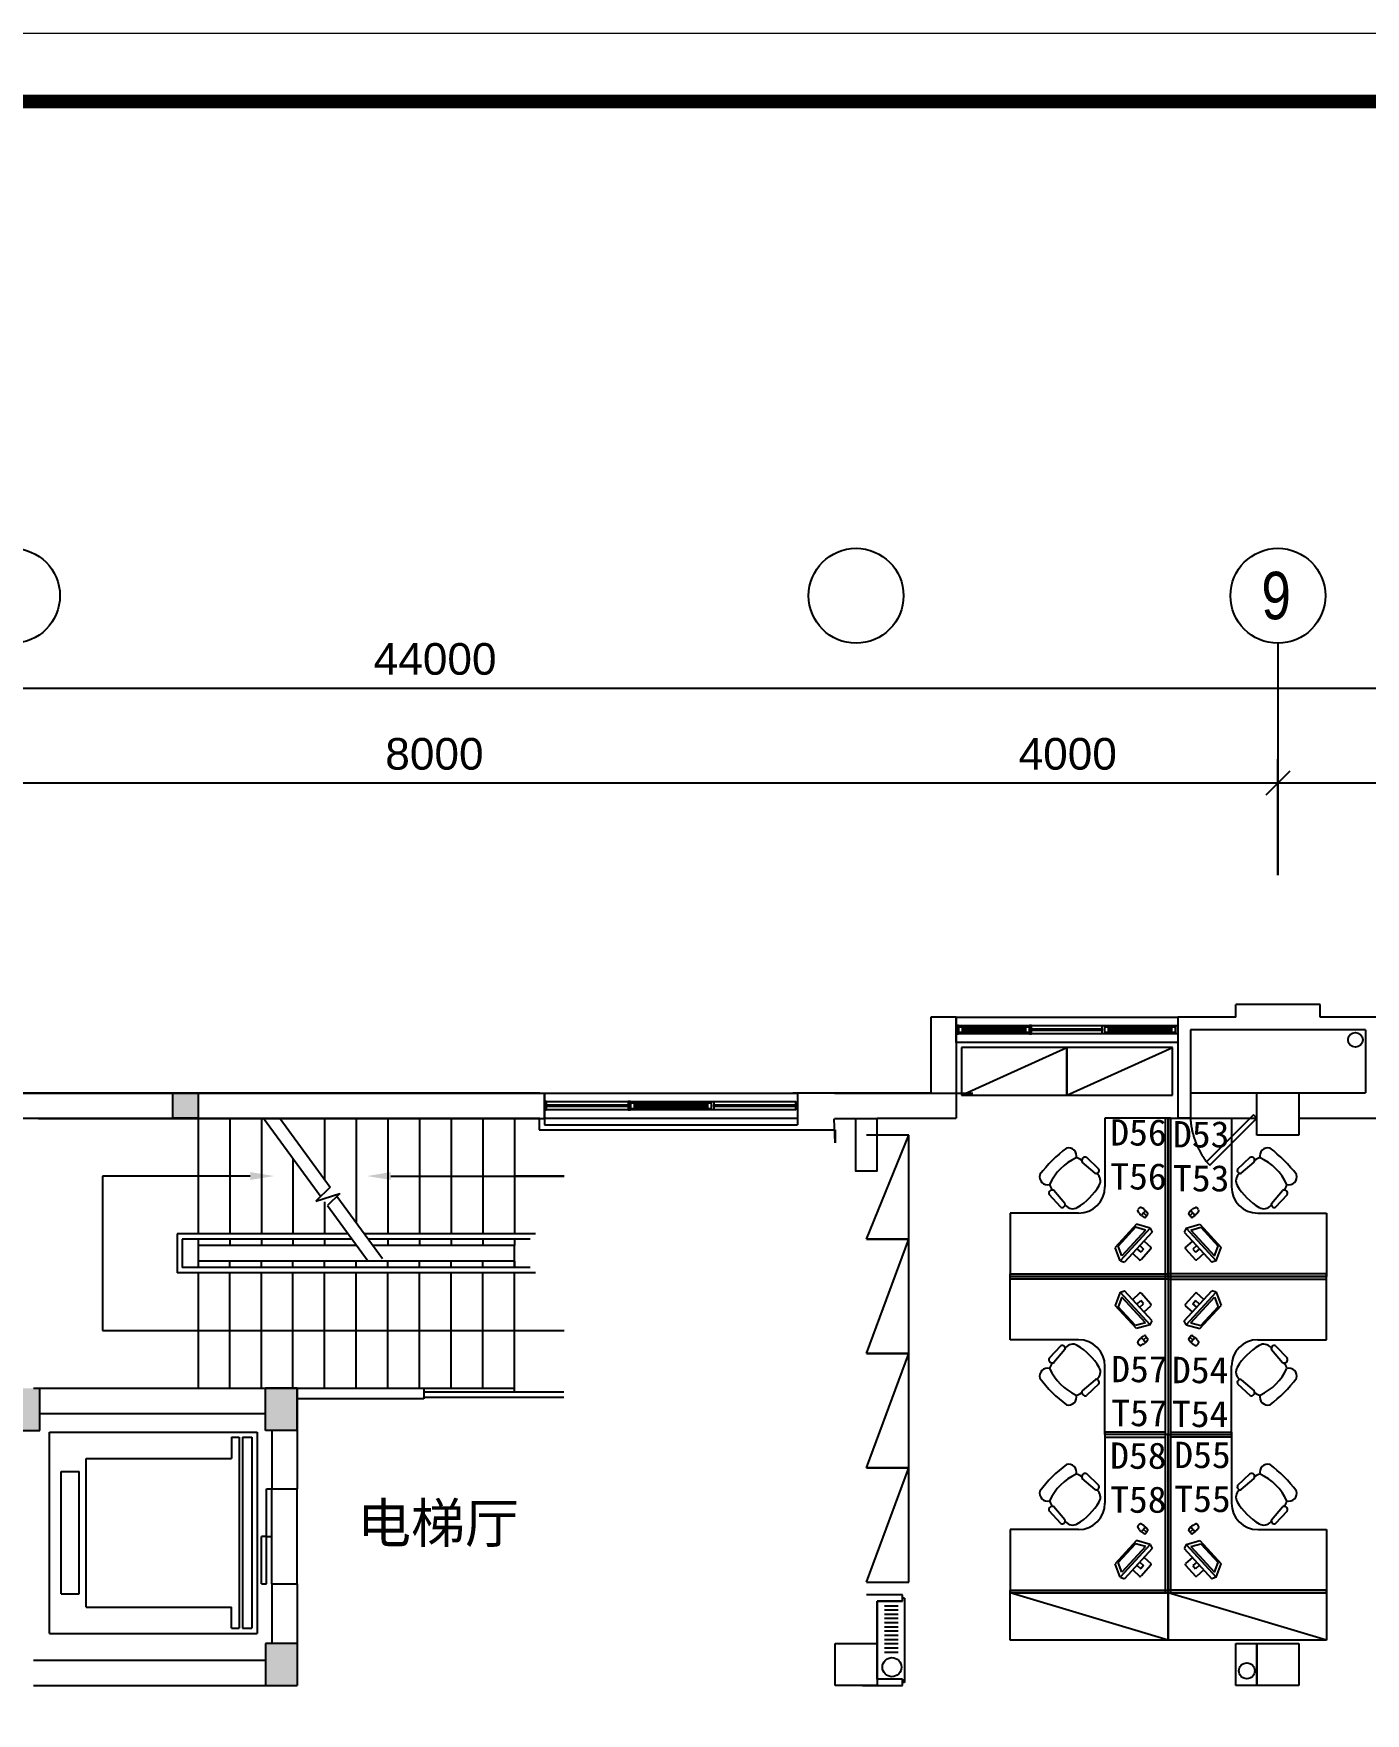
# Model space of a CAD drawing. Header units: millimetres. Extents: x 526420 to 928802, y 401925 to 509768.
# Drawn here: x 693311 to 705941, y 426661 to 442590 of the extents above; entities that cross this region are included whole.
import ezdxf
from ezdxf.enums import TextEntityAlignment as Align

# ---------------------------------------------------------------- set-up
doc = ezdxf.new("R2010")
doc.units = ezdxf.units.MM
doc.header["$LTSCALE"] = 3000
doc.header["$MEASUREMENT"] = 0
doc.linetypes.add('CENTER', pattern=[2, 1.25, -0.25, 0.25, -0.25])
doc.linetypes.add('DASHED2', pattern=[0.375, 0.25, -0.125])
doc.layers.get('0').update_dxf_attribs({"linetype": 'CONTINUOUS'})
for name, color, linetype in [('A', 7, 'CONTINUOUS'), ('D-WALL', 7, 'CONTINUOUS'), ('D-WINDOW', 7, 'CONTINUOUS'), ('P-DOOR', 7, 'CONTINUOUS'), ('P-FURNI-I', 7, 'CONTINUOUS'), ('P-STAIR', 7, 'CONTINUOUS'), ('P-TEXT', 7, 'CONTINUOUS'), ('窗台线', 7, 'CONTINUOUS')]:
    doc.layers.add(name, color=color, linetype=linetype)
doc.styles.add('Arial', font='ARIAL.TTF')
doc.styles.get("Standard").update_dxf_attribs({"font": 'romans.shx', "width": 0.65, "bigfont": 'hzfs1.shx'})

msp = doc.modelspace()

# ---------------------------------------------------------------- linework, layer by layer
at = {"color": 0, "linetype": 'CENTER'}
msp.add_line((705111, 436809), (705111, 434609), dxfattribs=at)
at = {"color": 0, "ltscale": 0.7}
for p, q in [((674961, 436384), (719261, 436384)), ((705111, 434609), (705111, 435709)), ((705111, 434609), (705111, 435709)), ((692961, 435484), (701261, 435484)), ((700961, 435484), (705261, 435484)), ((704961, 435484), (709261, 435484)), ((694631, 432544), (694871, 432544)), ((694631, 432304), (694871, 432304)), ((693071, 429344), (693371, 429344))]:
    msp.add_line(p, q, dxfattribs=at)
at = {"color": 0, "linetype": 'ByBlock'}
for p, q in [((704999, 435371), (705224, 435596)), ((705224, 435596), (704999, 435371))]:
    msp.add_line(p, q, dxfattribs=at)
at = {"color": 0, "ltscale": 2}
for p, q in [((701551, 427724), (701311, 427724)), ((701311, 426984), (701311, 427724)), ((701551, 427724), (701551, 427754)), ((701571, 427754), (701551, 427754)), ((701571, 427754), (701571, 426954)), ((701511, 427679), (701381, 427679)), ((701511, 427679), (701381, 427679)), ((701511, 427639), (701381, 427639)), ((701511, 427639), (701381, 427639)), ((701511, 427599), (701381, 427599)), ((701511, 427599), (701381, 427599)), ((701511, 427559), (701381, 427559)), ((701511, 427559), (701381, 427559)), ((701511, 427519), (701381, 427519)), ((701511, 427519), (701381, 427519)), ((701511, 427479), (701381, 427479)), ((701511, 427479), (701381, 427479)), ((701511, 427439), (701381, 427439)), ((701511, 427439), (701381, 427439)), ((701511, 427399), (701381, 427399)), ((701511, 427399), (701381, 427399)), ((701511, 427399), (701381, 427399)), ((701511, 427359), (701381, 427359)), ((701511, 427359), (701381, 427359)), ((701511, 427319), (701381, 427319)), ((701511, 427319), (701381, 427319)), ((701511, 427319), (701381, 427319)), ((701511, 427279), (701381, 427279)), ((701511, 427279), (701381, 427279)), ((701511, 427239), (701381, 427239)), ((701551, 426984), (701311, 426984)), ((701551, 426984), (701551, 426954)), ((701571, 426954), (701551, 426954))]:
    msp.add_line(p, q, dxfattribs=at)
at = {"color": 0, "ltscale": 5}
for centre in [(693111, 437259), (701111, 437259), (705111, 437259)]:
    msp.add_circle(centre, 450, dxfattribs=at)
at = {"color": 0, "ltscale": 0.7}
msp.add_circle((705846, 433048), 70, dxfattribs=at)
msp.add_circle((705846, 433048), 70, dxfattribs=at)
at = {"color": 0, "ltscale": 2}
msp.add_circle((701451, 427099), 90.6, dxfattribs=at)
at = {"color": 0, "ltscale": 0.7}
for points in [[(693071, 429744), (693371, 429744), (693071, 429344), (693371, 429344)], [(695511, 429744), (695811, 429744), (695511, 429344), (695811, 429344)], [(695511, 426924), (695811, 426924), (695511, 427324), (695811, 427324)]]:
    msp.add_solid(points, dxfattribs=at)
at = {"layer": 'A', "linetype": 'ByBlock', "lineweight": 0}
for points in [[(725003, 442590), (669580, 442590), (669580, 403020), (725003, 403020)], [(670224, 403665), (724358, 403665), (724358, 441945), (670224, 441945)]]:
    msp.add_lwpolyline(points, close=True, dxfattribs=at)
at = {"layer": 'A', "linetype": 'ByBlock', "lineweight": 0, "const_width": 129}
msp.add_lwpolyline([(670224, 403665), (724358, 403665), (724358, 441945), (670224, 441945)], close=True, dxfattribs=at)
at = {"layer": 'D-WALL', "color": 0, "ltscale": 0.7}
for p, q in [((705511, 433384), (704711, 433384)), ((704711, 433264), (704711, 433384)), ((705511, 433264), (705511, 433384)), ((701821, 433264), (701821, 432544)), ((702061, 433264), (701821, 433264)), ((702061, 433264), (702061, 432304)), ((704711, 433264), (704161, 433264)), ((704401, 433264), (704161, 433264)), ((704161, 433264), (704161, 432304)), ((704281, 433144), (704281, 432304)), ((705941, 433144), (704281, 433144)), ((706061, 433264), (705511, 433264)), ((706061, 433264), (705821, 433264)), ((705941, 433144), (705941, 432544)), ((692401, 432544), (698111, 432544)), ((694631, 432544), (694871, 432544)), ((698156, 432543), (698156, 432303)), ((700511, 432544), (701821, 432544)), ((705311, 432544), (705941, 432544)), ((693311, 432304), (698111, 432304)), ((694631, 432304), (694871, 432304)), ((700907, 432301), (701307, 432301)), ((701311, 432304), (702061, 432304)), ((704281, 432304), (704161, 432304)), ((705311, 432304), (706061, 432304)), ((701551, 427784), (701211, 427784)), ((701311, 427324), (701311, 427724)), ((701311, 427724), (701311, 426924)), ((701311, 426984), (701311, 427724)), ((701311, 427724), (701551, 427724)), ((701551, 427724), (701551, 427784)), ((704711, 426924), (704711, 427324)), ((704711, 427324), (704911, 427324)), ((704911, 427324), (704911, 426924)), ((701171, 426924), (701551, 426924)), ((701551, 426984), (701311, 426984)), ((701551, 426924), (701551, 426984)), ((704911, 426924), (704711, 426924))]:
    msp.add_line(p, q, dxfattribs=at)
at = {"layer": 'D-WALL', "color": 0, "ltscale": 2}
for p, q in [((692401, 432544), (698111, 432544)), ((698156, 432543), (698156, 432303)), ((693002, 432304), (698111, 432304)), ((693311, 429744), (695811, 429744)), ((693371, 429344), (693371, 429744)), ((695811, 429744), (695511, 429744)), ((695511, 429344), (695511, 429744)), ((695811, 429744), (695811, 428789)), ((695811, 429344), (695811, 429744)), ((695811, 429744), (697011, 429744)), ((695811, 429644), (695811, 429744)), ((697011, 429644), (695811, 429644)), ((697011, 429744), (697011, 429644)), ((693371, 429504), (695511, 429504)), ((695811, 429344), (695511, 429344)), ((695571, 429344), (695571, 428789)), ((695571, 428789), (695811, 428789)), ((695571, 427889), (695811, 427889)), ((695571, 427889), (695571, 427324)), ((695811, 427889), (695811, 427004)), ((695811, 427324), (695511, 427324)), ((695511, 427324), (695511, 426924)), ((695811, 427324), (695811, 426924)), ((693311, 427164), (695511, 427164)), ((693311, 426924), (695811, 426924))]:
    msp.add_line(p, q, dxfattribs=at)
at = {"layer": 'D-WALL', "color": 7, "ltscale": 0.7}
for p, q in [((692446, 432543), (698156, 432543)), ((700907, 432541), (702217, 432541)), ((693356, 432303), (698156, 432303))]:
    msp.add_line(p, q, dxfattribs=at)
at = {"layer": 'D-WALL', "color": 0, "ltscale": 100}
for p, q in [((694631, 432544), (694871, 432544)), ((694631, 432304), (694631, 432544)), ((694871, 432544), (694871, 432304)), ((704911, 432544), (705311, 432544)), ((704911, 432144), (704911, 432544)), ((705311, 432544), (705311, 432144)), ((694871, 432304), (694631, 432304)), ((705311, 432144), (704911, 432144)), ((700911, 427324), (701311, 427324)), ((700911, 426924), (700911, 427324)), ((700911, 427324), (701311, 427324)), ((700911, 426924), (700911, 427324)), ((701311, 427324), (701311, 426924)), ((701311, 427324), (701311, 426924)), ((704911, 427324), (705311, 427324)), ((704911, 426924), (704911, 427324)), ((705311, 427324), (705311, 426924)), ((701311, 426924), (700911, 426924)), ((701311, 426924), (700911, 426924)), ((705311, 426924), (704911, 426924))]:
    msp.add_line(p, q, dxfattribs=at)
at = {"layer": 'D-WALL', "color": 7, "ltscale": 0.7}
msp.add_lwpolyline([(701107, 432301), (701307, 432301), (701307, 431801), (701107, 431801)], close=True, dxfattribs=at)
at = {"layer": 'D-WALL', "color": 0, "ltscale": 0.7}
msp.add_circle((704816, 427064), 75, dxfattribs=at)
msp.add_solid([(694631, 432544), (694871, 432544), (694631, 432304), (694871, 432304)], dxfattribs=at)
at = {"layer": 'D-WINDOW', "color": 0, "ltscale": 0.7}
for p, q in [((702061, 433264), (704161, 433264)), ((702081, 433184), (702061, 433184)), ((702061, 433184), (702061, 433104)), ((702081, 433184), (704141, 433184)), ((702081, 433104), (702081, 433184)), ((702081, 433104), (702081, 433184)), ((702121, 433169), (702081, 433169)), ((702081, 433169), (702081, 433119)), ((702081, 433119), (702121, 433119)), ((702121, 433169), (702716, 433169)), ((702121, 433119), (702121, 433169)), ((702121, 433119), (702121, 433169)), ((702121, 433151), (702716, 433151)), ((702121, 433136), (702121, 433151)), ((702716, 433136), (702121, 433136)), ((702716, 433119), (702121, 433119)), ((702756, 433169), (702716, 433169)), ((702716, 433169), (702716, 433119)), ((702716, 433169), (702716, 433119)), ((702716, 433151), (702716, 433136)), ((702716, 433119), (702756, 433119)), ((702776, 433184), (702756, 433184)), ((702756, 433184), (702756, 433104)), ((702756, 433119), (702756, 433169)), ((702776, 433104), (702776, 433184)), ((702776, 433151), (703446, 433151)), ((702776, 433136), (702776, 433151)), ((703446, 433136), (702776, 433136)), ((703446, 433104), (703446, 433184)), ((703446, 433184), (703466, 433184)), ((703446, 433151), (703446, 433136)), ((703466, 433184), (703466, 433104)), ((703506, 433169), (703466, 433169)), ((703466, 433169), (703466, 433119)), ((703466, 433119), (703506, 433119)), ((703506, 433169), (704101, 433169)), ((703506, 433119), (703506, 433169)), ((703506, 433119), (703506, 433169)), ((703506, 433151), (704101, 433151)), ((703506, 433136), (703506, 433151)), ((704101, 433136), (703506, 433136)), ((704101, 433119), (703506, 433119)), ((704141, 433169), (704101, 433169)), ((704101, 433169), (704101, 433119)), ((704101, 433169), (704101, 433119)), ((704101, 433151), (704101, 433136)), ((704101, 433119), (704141, 433119)), ((704141, 433184), (704141, 433104)), ((704141, 433104), (704141, 433184)), ((704141, 433184), (704161, 433184)), ((704141, 433119), (704141, 433169)), ((704161, 433184), (704161, 433104)), ((702061, 433104), (702081, 433104)), ((704141, 433104), (702081, 433104)), ((702756, 433104), (702776, 433104)), ((703466, 433104), (703446, 433104)), ((704161, 433104), (704141, 433104))]:
    msp.add_line(p, q, dxfattribs=at)
for points in [[(698156, 432543), (700556, 432543), (700556, 432303), (698156, 432303)], [(698156, 432383), (698176, 432383), (698176, 432463), (698156, 432463)], [(698176, 432463), (700536, 432463), (700536, 432383), (698176, 432383)], [(698176, 432431), (698951, 432431), (698951, 432416), (698176, 432416)], [(698951, 432383), (698971, 432383), (698971, 432463), (698951, 432463)], [(698971, 432398), (699011, 432398), (699011, 432448), (698971, 432448)], [(699011, 432448), (699701, 432448), (699701, 432398), (699011, 432398)], [(699011, 432431), (699701, 432431), (699701, 432416), (699011, 432416)], [(699701, 432398), (699741, 432398), (699741, 432448), (699701, 432448)], [(699761, 432383), (699741, 432383), (699741, 432463), (699761, 432463)], [(699761, 432431), (700536, 432431), (700536, 432416), (699761, 432416)]]:
    msp.add_lwpolyline(points, close=True, dxfattribs=at)
at = {"layer": 'P-DOOR', "color": 0, "linetype": 'DASHED2', "ltscale": 10}
for p, q in [((704281, 432544), (704911, 432544)), ((704879, 432336), (704434, 431890)), ((704911, 432304), (704879, 432336)), ((704281, 432304), (704911, 432304)), ((704466, 431858), (704911, 432304)), ((704434, 431890), (704466, 431858))]:
    msp.add_line(p, q, dxfattribs=at)
at = {"layer": 'P-DOOR', "color": 0, "ltscale": 0.7}
for p, q in [((695521, 427889), (695521, 428789)), ((695521, 428789), (695571, 428789)), ((695571, 427889), (695571, 428789)), ((695811, 427889), (695811, 428789)), ((695471, 427889), (695471, 428339)), ((695511, 428339), (695471, 428339)), ((695511, 428339), (695571, 428339)), ((695471, 427889), (695521, 427889))]:
    msp.add_line(p, q, dxfattribs=at)
at = {"layer": 'P-DOOR', "color": 0, "linetype": 'DASHED2', "ltscale": 10}
msp.add_arc((705061, 432357), 782, 183.8755, 216.648, dxfattribs=at)
at = {"layer": 'P-FURNI-I', "color": 0, "ltscale": 100}
for p, q in [((702111, 432524), (703111, 432974)), ((703111, 432974), (702111, 432974)), ((702111, 432974), (702111, 432524)), ((703111, 432524), (704111, 432974)), ((703111, 432524), (703111, 432974)), ((704111, 432974), (703111, 432974)), ((703111, 432974), (703111, 432524)), ((704111, 432524), (704111, 432974)), ((702111, 432524), (703111, 432524)), ((703111, 432524), (704111, 432524)), ((700556, 432303), (700556, 432243)), ((700588, 432193), (700912, 432193)), ((700912, 432071), (700904, 432298)), ((700912, 432193), (700912, 432071)), ((701211, 431159), (701611, 432144)), ((701611, 432144), (701211, 432144)), ((701611, 431159), (701611, 432144)), ((701211, 430074), (701611, 431159)), ((701211, 431159), (701611, 431159)), ((701611, 431159), (701211, 431159)), ((701611, 430074), (701611, 431159)), ((701211, 428989), (701611, 430074)), ((701211, 430074), (701611, 430074)), ((701611, 430074), (701211, 430074)), ((701611, 428989), (701611, 430074)), ((701211, 427904), (701611, 428989)), ((701211, 428989), (701611, 428989)), ((701611, 428989), (701211, 428989)), ((701611, 427904), (701611, 428989)), ((701211, 427904), (701611, 427904)), ((704071, 427354), (702571, 427804)), ((702571, 427354), (702571, 427804)), ((702571, 427804), (704071, 427804)), ((705571, 427354), (704071, 427804)), ((704071, 427354), (704071, 427804)), ((704071, 427804), (705571, 427804)), ((704071, 427804), (704071, 427354)), ((705571, 427804), (705571, 427354)), ((704071, 427354), (702571, 427354)), ((705571, 427354), (704071, 427354))]:
    msp.add_line(p, q, dxfattribs=at)
at = {"layer": 'P-FURNI-I', "color": 0, "ltscale": 0.7}
for p, q in [((698106, 432303), (698106, 432193)), ((698106, 432193), (700606, 432193)), ((698156, 432303), (698156, 432243)), ((698156, 432243), (700556, 432243))]:
    msp.add_line(p, q, dxfattribs=at)
at = {"layer": 'P-FURNI-I', "color": 0}
for p, q in [((704071, 432304), (703471, 432304)), ((703471, 432304), (703471, 431654)), ((704046, 432304), (704071, 432304)), ((704046, 430804), (704046, 432304)), ((704071, 432304), (704071, 430804)), ((704071, 430804), (704071, 432304)), ((704096, 432304), (704071, 432304)), ((704071, 432304), (704071, 430804)), ((704071, 430804), (704071, 432304)), ((704071, 432304), (704671, 432304)), ((704096, 430804), (704096, 432304)), ((704671, 432304), (704671, 431654)), ((703379, 431783), (703256, 431888)), ((703413, 431822), (703295, 431934)), ((704729, 431822), (704847, 431934)), ((704763, 431783), (704886, 431888)), ((703397, 431778), (703392, 431782)), ((703397, 431778), (703392, 431782)), ((704745, 431778), (704750, 431782)), ((704745, 431778), (704750, 431782)), ((703053, 431462), (702941, 431580)), ((703092, 431496), (702987, 431619)), ((705050, 431496), (705155, 431619)), ((705089, 431462), (705201, 431580)), ((703221, 431404), (702571, 431404)), ((702571, 431404), (702571, 430804)), ((703097, 431478), (703093, 431483)), ((704921, 431404), (705571, 431404)), ((705045, 431478), (705049, 431483)), ((705571, 431404), (705571, 430804)), ((703771, 431299), (703569, 431079)), ((703761, 431270), (703597, 431092)), ((703900, 431263), (703616, 430953)), ((703856, 431244), (703631, 430999)), ((703919, 431224), (703657, 430938)), ((703856, 431244), (703761, 431270)), ((703900, 431263), (703771, 431299)), ((703900, 431263), (703919, 431224)), ((704242, 431263), (704223, 431224)), ((704223, 431224), (704485, 430938)), ((704242, 431263), (704371, 431299)), ((704242, 431263), (704526, 430953)), ((704286, 431244), (704381, 431270)), ((704286, 431244), (704511, 430999)), ((704371, 431299), (704573, 431079)), ((704381, 431270), (704545, 431092)), ((703616, 430953), (703569, 431079)), ((703631, 430999), (703597, 431092)), ((704511, 430999), (704545, 431092)), ((704526, 430953), (704573, 431079)), ((703617, 430953), (703657, 430938)), ((704525, 430953), (704485, 430938)), ((702571, 430804), (702571, 430829)), ((702571, 430829), (704071, 430829)), ((702571, 430779), (702571, 430804)), ((702571, 430804), (704071, 430804)), ((702571, 430204), (702571, 430804)), ((702571, 430804), (704071, 430804)), ((704071, 430804), (702571, 430804)), ((702571, 430804), (704071, 430804)), ((704071, 430779), (702571, 430779)), ((704046, 430804), (704071, 430804)), ((704046, 427804), (704046, 430804)), ((704071, 430804), (704046, 430804)), ((704071, 430829), (704071, 430804)), ((705571, 430829), (704071, 430829)), ((704071, 430829), (704071, 430804)), ((704071, 430804), (704071, 430779)), ((704071, 430804), (704071, 427804)), ((704071, 430804), (704071, 429304)), ((704071, 430804), (704071, 430804)), ((704071, 430804), (704071, 430804)), ((705571, 430804), (704071, 430804)), ((704071, 430804), (704071, 430779)), ((704096, 430804), (704071, 430804)), ((704071, 430804), (704071, 427804)), ((704071, 430804), (704071, 429304)), ((705571, 430804), (704071, 430804)), ((704071, 430804), (704071, 430804)), ((704071, 430804), (705571, 430804)), ((704071, 430804), (704096, 430804)), ((705571, 430804), (704071, 430804)), ((704071, 430804), (704071, 430804)), ((704071, 430779), (705571, 430779)), ((704096, 427804), (704096, 430804)), ((705571, 430804), (705571, 430829)), ((705571, 430779), (705571, 430804)), ((705571, 430204), (705571, 430804)), ((703616, 430655), (703569, 430529)), ((703631, 430609), (703597, 430516)), ((703900, 430345), (703616, 430655)), ((703617, 430655), (703657, 430669)), ((703856, 430364), (703631, 430609)), ((703919, 430384), (703657, 430669)), ((704223, 430384), (704485, 430669)), ((704242, 430345), (704526, 430655)), ((704286, 430364), (704511, 430609)), ((704525, 430655), (704485, 430669)), ((704511, 430609), (704545, 430516)), ((704526, 430655), (704573, 430529)), ((703771, 430309), (703569, 430529)), ((703761, 430338), (703597, 430516)), ((704371, 430309), (704573, 430529)), ((704381, 430338), (704545, 430516)), ((703856, 430364), (703761, 430338)), ((703900, 430345), (703771, 430309)), ((703900, 430345), (703919, 430384)), ((704242, 430345), (704223, 430384)), ((704242, 430345), (704371, 430309)), ((704286, 430364), (704381, 430338)), ((703221, 430204), (702571, 430204)), ((703053, 430146), (702941, 430028)), ((703092, 430112), (702987, 429989)), ((703097, 430130), (703093, 430125)), ((704921, 430204), (705571, 430204)), ((705045, 430130), (705049, 430125)), ((705050, 430112), (705155, 429989)), ((705089, 430146), (705201, 430028)), ((703471, 429304), (703471, 429954)), ((704671, 429304), (704671, 429954)), ((703379, 429825), (703256, 429720)), ((703413, 429786), (703295, 429674)), ((703397, 429830), (703392, 429826)), ((703397, 429830), (703392, 429826)), ((704729, 429786), (704847, 429674)), ((704745, 429830), (704750, 429826)), ((704745, 429830), (704750, 429826)), ((704763, 429825), (704886, 429720)), ((703471, 429329), (703471, 429279)), ((704046, 429329), (703471, 429329)), ((704071, 429304), (703471, 429304)), ((703471, 429304), (703471, 428654)), ((704071, 429304), (703471, 429304)), ((704046, 429279), (704046, 429329)), ((704071, 427804), (704071, 429304)), ((704071, 427804), (704071, 429304)), ((704071, 429304), (704671, 429304)), ((704071, 429304), (704671, 429304)), ((704096, 429279), (704096, 429329)), ((704096, 429329), (704671, 429329)), ((704671, 429329), (704671, 429279)), ((704671, 429304), (704671, 428654)), ((703471, 429279), (704046, 429279)), ((704671, 429279), (704096, 429279)), ((703379, 428783), (703256, 428888)), ((703413, 428822), (703295, 428934)), ((704729, 428822), (704847, 428934)), ((704763, 428783), (704886, 428888)), ((703397, 428778), (703392, 428782)), ((703397, 428778), (703392, 428782)), ((704745, 428778), (704750, 428782)), ((704745, 428778), (704750, 428782)), ((703053, 428462), (702941, 428580)), ((703092, 428496), (702987, 428619)), ((705050, 428496), (705155, 428619)), ((705089, 428462), (705201, 428580)), ((703221, 428404), (702571, 428404)), ((702571, 428404), (702571, 427804)), ((703097, 428478), (703093, 428483)), ((704921, 428404), (705571, 428404)), ((705045, 428478), (705049, 428483)), ((705571, 428404), (705571, 427804)), ((703771, 428299), (703569, 428079)), ((703761, 428270), (703597, 428092)), ((703900, 428263), (703616, 427953)), ((703856, 428244), (703631, 427999)), ((703919, 428224), (703657, 427938)), ((703856, 428244), (703761, 428270)), ((703900, 428263), (703771, 428299)), ((703900, 428263), (703919, 428224)), ((704242, 428263), (704223, 428224)), ((704223, 428224), (704485, 427938)), ((704242, 428263), (704371, 428299)), ((704242, 428263), (704526, 427953)), ((704286, 428244), (704381, 428270)), ((704286, 428244), (704511, 427999)), ((704371, 428299), (704573, 428079)), ((704381, 428270), (704545, 428092)), ((703616, 427953), (703569, 428079)), ((703631, 427999), (703597, 428092)), ((704511, 427999), (704545, 428092)), ((704526, 427953), (704573, 428079)), ((703617, 427953), (703657, 427938)), ((704525, 427953), (704485, 427938)), ((702571, 427804), (702571, 427829)), ((702571, 427829), (704071, 427829)), ((704071, 427804), (702571, 427804)), ((702571, 427804), (704071, 427804)), ((704071, 427804), (704046, 427804)), ((705571, 427829), (704071, 427829)), ((704071, 427829), (704071, 427804)), ((704071, 427829), (704071, 427804)), ((705571, 427829), (704071, 427829)), ((704071, 427829), (704071, 427804)), ((704071, 427804), (705571, 427804)), ((704071, 427804), (704071, 427804)), ((704071, 427804), (705571, 427804)), ((704071, 427804), (704096, 427804)), ((705571, 427804), (704071, 427804)), ((704071, 427804), (704071, 427804)), ((705571, 427804), (705571, 427829)), ((705571, 427804), (705571, 427829))]:
    msp.add_line(p, q, dxfattribs=at)
at = {"layer": 'P-FURNI-I', "color": 0, "linetype": 'ByBlock'}
for p, q in [((703795, 431405), (703782, 431425)), ((703818, 431381), (703803, 431395)), ((703833, 431447), (703812, 431458)), ((703818, 431381), (703841, 431366)), ((703865, 431379), (703836, 431406)), ((703859, 431426), (703844, 431439)), ((703854, 431367), (703876, 431391)), ((703859, 431426), (703877, 431404)), ((704283, 431426), (704265, 431404)), ((704288, 431367), (704266, 431391)), ((704277, 431379), (704306, 431406)), ((704283, 431426), (704298, 431439)), ((704324, 431381), (704301, 431366)), ((704309, 431447), (704330, 431458)), ((704324, 431381), (704339, 431395)), ((704347, 431405), (704360, 431425)), ((703774, 431066), (703811, 431033)), ((703802, 431096), (703838, 431063)), ((703838, 431063), (703811, 431033)), ((703907, 431066), (703813, 430963)), ((703842, 431140), (703907, 431081)), ((704300, 431140), (704235, 431081)), ((704235, 431066), (704329, 430963)), ((704341, 431096), (704304, 431063)), ((704304, 431063), (704331, 431033)), ((704368, 431066), (704331, 431033)), ((703734, 431022), (703799, 430963)), ((704408, 431022), (704343, 430963)), ((703734, 430586), (703799, 430645)), ((703774, 430542), (703811, 430575)), ((703838, 430545), (703811, 430575)), ((703907, 430541), (703813, 430645)), ((704235, 430541), (704329, 430645)), ((704304, 430545), (704331, 430575)), ((704368, 430542), (704331, 430575)), ((704408, 430586), (704343, 430645)), ((703802, 430512), (703838, 430545)), ((703842, 430468), (703907, 430527)), ((704300, 430468), (704235, 430527)), ((704341, 430512), (704304, 430545)), ((703818, 430226), (703841, 430242)), ((703854, 430241), (703876, 430217)), ((704288, 430241), (704266, 430217)), ((704324, 430226), (704301, 430242)), ((703795, 430203), (703782, 430183)), ((703818, 430226), (703803, 430213)), ((703833, 430161), (703812, 430150)), ((703865, 430229), (703836, 430202)), ((703859, 430182), (703844, 430168)), ((703859, 430182), (703877, 430204)), ((704283, 430182), (704265, 430204)), ((704277, 430229), (704306, 430202)), ((704283, 430182), (704298, 430168)), ((704309, 430161), (704330, 430150)), ((704324, 430226), (704339, 430213)), ((704347, 430203), (704360, 430183)), ((703795, 428405), (703782, 428425)), ((703818, 428381), (703803, 428395)), ((703833, 428447), (703812, 428458)), ((703818, 428381), (703841, 428366)), ((703865, 428379), (703836, 428406)), ((703859, 428426), (703844, 428439)), ((703854, 428367), (703876, 428391)), ((703859, 428426), (703877, 428404)), ((704283, 428426), (704265, 428404)), ((704288, 428367), (704266, 428391)), ((704277, 428379), (704306, 428406)), ((704283, 428426), (704298, 428439)), ((704324, 428381), (704301, 428366)), ((704309, 428447), (704330, 428458)), ((704324, 428381), (704339, 428395)), ((704347, 428405), (704360, 428425)), ((703734, 428022), (703799, 427963)), ((703774, 428066), (703811, 428033)), ((703802, 428096), (703838, 428063)), ((703838, 428063), (703811, 428033)), ((703907, 428066), (703813, 427963)), ((703842, 428140), (703907, 428081)), ((704300, 428140), (704235, 428081)), ((704235, 428066), (704329, 427963)), ((704341, 428096), (704304, 428063)), ((704304, 428063), (704331, 428033)), ((704368, 428066), (704331, 428033)), ((704408, 428022), (704343, 427963))]:
    msp.add_line(p, q, dxfattribs=at)
at = {"layer": 'P-FURNI-I', "color": 0}
for centre, radius, start, end in [((703950, 430925), 1384, 127.5907, 142.4093), ((703125, 431947), 76.4, 345.3927, 104.6073), ((705017, 431947), 76.4, 75.3927, 194.6073), ((704192, 430925), 1384, 37.5907, 52.4093), ((703405, 431470), 503, 114.209, 155.791), ((703145, 431763), 177, 53.0952, 71.382), ((703283, 431904), 31.7, 67.1564, 212.1337), ((704859, 431904), 31.7, 327.8663, 112.8436), ((704997, 431763), 177, 108.618, 126.9048), ((704737, 431470), 503, 24.209, 65.791), ((702928, 431750), 76.4, 165.3927, 284.6073), ((703113, 431732), 177, 198.7878, 217.6653), ((703388, 431809), 27.9, 251.0431, 26.2838), ((703340, 431710), 88.6, 331.1087, 50), ((704802, 431710), 88.6, 130, 208.8913), ((704754, 431809), 27.9, 153.7162, 288.9569), ((705029, 431732), 177, 322.3347, 341.2122), ((705214, 431750), 76.4, 255.3927, 14.6073), ((702971, 431592), 31.7, 57.8663, 202.8436), ((702884, 431991), 624, 301.275, 328.725), ((703221, 431654), 250, 270, 360), ((704921, 431654), 250, 180, 270), ((705258, 431991), 624, 211.275, 238.725), ((705171, 431592), 31.7, 337.1564, 122.1337), ((703066, 431487), 27.9, 243.7162, 18.9569), ((703165, 431535), 88.6, 220, 298.8913), ((704977, 431535), 88.6, 241.1087, 320), ((705076, 431487), 27.9, 161.0431, 296.2838), ((703066, 430121), 27.9, 341.0431, 116.2838), ((703165, 430073), 88.6, 61.1087, 140), ((702884, 429617), 624, 31.275, 58.725), ((703221, 429954), 250, 0, 90), ((704921, 429954), 250, 90, 180), ((705258, 429617), 624, 121.275, 148.725), ((704977, 430073), 88.6, 40, 118.8913), ((705076, 430121), 27.9, 63.7162, 198.9569), ((702928, 429858), 76.4, 75.3927, 194.6073), ((702971, 430016), 31.7, 157.1564, 302.1337), ((703113, 429876), 177, 142.3347, 161.2122), ((703405, 430138), 503, 204.209, 245.791), ((703340, 429898), 88.6, 310, 28.8913), ((704802, 429898), 88.6, 151.1087, 230), ((704737, 430138), 503, 294.209, 335.791), ((705171, 430016), 31.7, 237.8663, 22.8436), ((705029, 429876), 177, 18.7878, 37.6653), ((705214, 429858), 76.4, 345.3927, 104.6073), ((703950, 430683), 1384, 217.5907, 232.4093), ((703388, 429799), 27.9, 333.7162, 108.9569), ((704754, 429799), 27.9, 71.0431, 206.2838), ((704192, 430683), 1384, 307.5907, 322.4093), ((703125, 429661), 76.4, 255.3927, 14.6073), ((703145, 429845), 177, 288.618, 306.9048), ((703283, 429704), 31.7, 147.8663, 292.8436), ((704859, 429704), 31.7, 247.1564, 32.1337), ((704997, 429845), 177, 233.0952, 251.382), ((705017, 429661), 76.4, 165.3927, 284.6073), ((703950, 427925), 1384, 127.5907, 142.4093), ((703125, 428947), 76.4, 345.3927, 104.6073), ((705017, 428947), 76.4, 75.3927, 194.6073), ((704192, 427925), 1384, 37.5907, 52.4093), ((703405, 428470), 503, 114.209, 155.791), ((703145, 428763), 177, 53.0952, 71.382), ((703283, 428904), 31.7, 67.1564, 212.1337), ((703388, 428809), 27.9, 251.0431, 26.2838), ((704754, 428809), 27.9, 153.7162, 288.9569), ((704859, 428904), 31.7, 327.8663, 112.8436), ((704997, 428763), 177, 108.618, 126.9048), ((704737, 428470), 503, 24.209, 65.791), ((702928, 428750), 76.4, 165.3927, 284.6073), ((703113, 428732), 177, 198.7878, 217.6653), ((702884, 428991), 624, 301.275, 328.725), ((703221, 428654), 250, 270, 360), ((703340, 428710), 88.6, 331.1087, 50), ((704921, 428654), 250, 180, 270), ((704802, 428710), 88.6, 130, 208.8913), ((705258, 428991), 624, 211.275, 238.725), ((705029, 428732), 177, 322.3347, 341.2122), ((705214, 428750), 76.4, 255.3927, 14.6073), ((702971, 428592), 31.7, 57.8663, 202.8436), ((703066, 428487), 27.9, 243.7162, 18.9569), ((705076, 428487), 27.9, 161.0431, 296.2838), ((705171, 428592), 31.7, 337.1564, 122.1337), ((703165, 428535), 88.6, 220, 298.8913), ((704977, 428535), 88.6, 241.1087, 320)]:
    msp.add_arc(centre, radius, start, end, dxfattribs=at)
at = {"layer": 'P-FURNI-I', "color": 0, "linetype": 'ByBlock'}
for centre, radius, start, end in [((703790, 431430), 10, 137.4704, 213.1269), ((703856, 431388), 88, 129.0995, 145.8412), ((703837, 431432), 50, 213.1269, 227.4704), ((703808, 431449), 10, 61.8138, 137.4704), ((703934, 431316), 133, 124.4472, 150.4935), ((703810, 431403), 50, 47.4704, 61.8138), ((703847, 431374), 10, 235.5734, 317.4704), ((703869, 431398), 10, 317.4704, 39.3673), ((704273, 431398), 10, 140.6327, 222.5296), ((704208, 431316), 133, 29.5065, 55.5528), ((704295, 431374), 10, 222.5296, 304.4266), ((704332, 431403), 50, 118.1862, 132.5296), ((704334, 431449), 10, 42.5296, 118.1862), ((704305, 431432), 50, 312.5296, 326.8731), ((704286, 431388), 88, 34.1588, 50.9005), ((704352, 431430), 10, 326.8731, 42.5296), ((703900, 431073), 10, 317.4704, 47.4704), ((704242, 431073), 10, 132.5296, 222.5296), ((703805, 430970), 10, 227.4704, 317.4704), ((704337, 430970), 10, 222.5296, 312.5296), ((703805, 430638), 10, 42.5296, 132.5296), ((704337, 430638), 10, 47.4704, 137.4704), ((703900, 430535), 10, 312.5296, 42.5296), ((704242, 430535), 10, 137.4704, 227.4704), ((703847, 430234), 10, 42.5296, 124.4266), ((704295, 430234), 10, 55.5734, 137.4704), ((703790, 430178), 10, 146.8731, 222.5296), ((703856, 430220), 88, 214.1588, 230.9005), ((703837, 430176), 50, 132.5296, 146.8731), ((703808, 430159), 10, 222.5296, 298.1862), ((703934, 430292), 133, 209.5065, 235.5528), ((703810, 430205), 50, 298.1862, 312.5296), ((703869, 430210), 10, 320.6327, 42.5296), ((704273, 430210), 10, 137.4704, 219.3673), ((704208, 430292), 133, 304.4472, 330.4935), ((704332, 430205), 50, 227.4704, 241.8138), ((704334, 430159), 10, 241.8138, 317.4704), ((704305, 430176), 50, 33.1269, 47.4704), ((704286, 430220), 88, 309.0995, 325.8412), ((704352, 430178), 10, 317.4704, 33.1269), ((703790, 428430), 10, 137.4704, 213.1269), ((703856, 428388), 88, 129.0995, 145.8412), ((703837, 428432), 50, 213.1269, 227.4704), ((703808, 428449), 10, 61.8138, 137.4704), ((703934, 428316), 133, 124.4472, 150.4935), ((703810, 428403), 50, 47.4704, 61.8138), ((703847, 428374), 10, 235.5734, 317.4704), ((703869, 428398), 10, 317.4704, 39.3673), ((704273, 428398), 10, 140.6327, 222.5296), ((704208, 428316), 133, 29.5065, 55.5528), ((704295, 428374), 10, 222.5296, 304.4266), ((704332, 428403), 50, 118.1862, 132.5296), ((704334, 428449), 10, 42.5296, 118.1862), ((704305, 428432), 50, 312.5296, 326.8731), ((704286, 428388), 88, 34.1588, 50.9005), ((704352, 428430), 10, 326.8731, 42.5296), ((703900, 428073), 10, 317.4704, 47.4704), ((704242, 428073), 10, 132.5296, 222.5296), ((703805, 427970), 10, 227.4704, 317.4704), ((704337, 427970), 10, 222.5296, 312.5296)]:
    msp.add_arc(centre, radius, start, end, dxfattribs=at)
at = {"layer": 'P-STAIR', "color": 0}
for p, q in [((694871, 432304), (694871, 431209)), ((695171, 432304), (695171, 431209)), ((695471, 432304), (695471, 431209)), ((695491, 432304), (696034, 431563)), ((695645, 432304), (696123, 431651)), ((696071, 432304), (696071, 431722)), ((696371, 432304), (696371, 431313)), ((696671, 432304), (696671, 431209)), ((696971, 432304), (696971, 431209)), ((697271, 432304), (697271, 431209)), ((697571, 432304), (697571, 431209)), ((697871, 432304), (697871, 431209)), ((695771, 431922), (695771, 431209)), ((696123, 431651), (695987, 431517)), ((695987, 431517), (696215, 431592)), ((696215, 431592), (696098, 431476)), ((696187, 431564), (696620, 430974)), ((696071, 431513), (696071, 431209)), ((696098, 431476), (696484, 430949)), ((696294, 431209), (694671, 431209)), ((694671, 431209), (694671, 430839)), ((698071, 431209), (696448, 431209)), ((696330, 431159), (694721, 431159)), ((694721, 431159), (694721, 430889)), ((694871, 431159), (694871, 430889)), ((696374, 431099), (694871, 431099)), ((695171, 431159), (695171, 431099)), ((695471, 431159), (695471, 431099)), ((695771, 431159), (695771, 431099)), ((696071, 431159), (696071, 431099)), ((698021, 431159), (696484, 431159)), ((697871, 431099), (696528, 431099)), ((696671, 431159), (696671, 431099)), ((696971, 431159), (696971, 431099)), ((697271, 431159), (697271, 431099)), ((697571, 431159), (697571, 431099)), ((697871, 431159), (697871, 431099)), ((697871, 430889), (697871, 431099)), ((698021, 430889), (694721, 430889)), ((697871, 430949), (694871, 430949)), ((695171, 430889), (695171, 430949)), ((695471, 430889), (695471, 430949)), ((695771, 430889), (695771, 430949)), ((696071, 430889), (696071, 430949)), ((696371, 430889), (696371, 430949)), ((696671, 430889), (696671, 430949)), ((696971, 430889), (696971, 430949)), ((697271, 430889), (697271, 430949)), ((697571, 430889), (697571, 430949)), ((697871, 430889), (697871, 430949)), ((697871, 430949), (697871, 430889)), ((698071, 430839), (694671, 430839)), ((694871, 430839), (694871, 429744)), ((695171, 429744), (695171, 430839)), ((695471, 429744), (695471, 430839)), ((695771, 429744), (695771, 430839)), ((696071, 429744), (696071, 430839)), ((696371, 429744), (696371, 430839)), ((696671, 429744), (696671, 430839)), ((696971, 429744), (696971, 430839)), ((697271, 429744), (697271, 430839)), ((697571, 429744), (697571, 430839)), ((697871, 429709), (697871, 430839)), ((695811, 429744), (697871, 429744)), ((697011, 429709), (698341, 429709)), ((697011, 429659), (698341, 429659)), ((693461, 427419), (693461, 429329)), ((693461, 429329), (695431, 429329)), ((695431, 429329), (695431, 427419)), ((695189, 429279), (695189, 429079)), ((695189, 429279), (695261, 429279)), ((695261, 429279), (695261, 427469)), ((695291, 429279), (695291, 427469)), ((695291, 429279), (695381, 429279)), ((695381, 429279), (695381, 427469)), ((693811, 429079), (695189, 429079)), ((693811, 427669), (693811, 429079)), ((693574, 428954), (693743, 428954)), ((693574, 427794), (693574, 428954)), ((693743, 427794), (693743, 428954)), ((693574, 427794), (693743, 427794)), ((693811, 427669), (695189, 427669)), ((695189, 427469), (695189, 427669)), ((693461, 427419), (695431, 427419)), ((695189, 427469), (695261, 427469)), ((695291, 427469), (695381, 427469))]:
    msp.add_line(p, q, dxfattribs=at)
at = {"layer": 'P-TEXT', "color": 0}
for p, q in [((695366, 431756), (693966, 431756)), ((693966, 431756), (693966, 430291)), ((696698, 431756), (698342, 431756)), ((698342, 431756), (697871, 431756)), ((693966, 430291), (698344, 430291))]:
    msp.add_line(p, q, dxfattribs=at)
for points in [[(695366, 431794), (695591, 431756), (695366, 431719)], [(696698, 431719), (696473, 431756), (696698, 431794)]]:
    msp.add_solid(points, dxfattribs=at)
at = {"layer": '窗台线', "color": 0, "ltscale": 0.7}
for p, q in [((702061, 433024), (702061, 433264)), ((704161, 433264), (704161, 433024)), ((704161, 433024), (702061, 433024))]:
    msp.add_line(p, q, dxfattribs=at)

# ---------------------------------------------------------------- texts
at = {"color": 0, "style": 'Arial', "width": 0.8}
msp.add_text('9', height=450, dxfattribs=at).set_placement((704955, 437036))
at = {"color": 0, "style": 'Arial'}
for s, p in [('44000', (696536, 436510)), ('8000', (696646, 435610)), ('4000', (702652, 435610))]:
    msp.add_text(s, height=300, dxfattribs=at).set_placement(p)
at = {"layer": 'P-FURNI-I', "color": 6, "ltscale": 0.7, "char_height": 250, "attachment_point": 1}
for s, insert, width in [('{\\fKaiTi_GB2312|b0|i0|c134|p49;\\W1.05;\\C3;D56\\PT56}', (703521, 432295), 339.37), ('{\\fKaiTi_GB2312|b0|i0|c134|p49;\\W1.05;\\C3;D53\\PT53}', (704116, 432277), 528.81), ('{\\fKaiTi_GB2312|b0|i0|c134|p49;\\W1.05;\\C3;D57\\PT57}', (703530, 430051), 339.37), ('{\\fKaiTi_GB2312|b0|i0|c134|p49;\\W1.05;\\C3;D54\\PT54}', (704106, 430042), 339.37), ('{\\fKaiTi_GB2312|b0|i0|c134|p49;\\W1.05;\\C3;D55\\PT55}', (704128, 429237), 339.37)]:
    msp.add_mtext(s, dxfattribs=dict(at, insert=insert, width=width))
at = {"layer": 'P-FURNI-I', "color": 1, "ltscale": 0.7, "insert": (703520, 429230), "char_height": 250, "width": 339.37, "attachment_point": 1}
msp.add_mtext('{\\fKaiTi_GB2312|b0|i0|c134|p49;\\W1.05;\\C3;D58\\PT58}', dxfattribs=at)
at = {"layer": 'P-TEXT', "color": 0, "style": 'Arial'}
msp.add_text('电梯厅', height=375, dxfattribs=at).set_placement((697913, 428278), align=Align.RIGHT)

doc.saveas('drawing.dxf')
